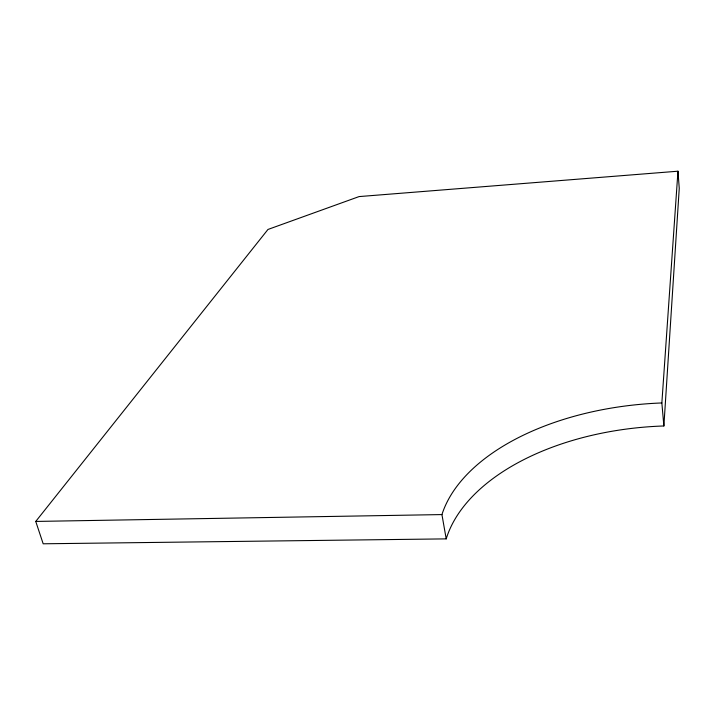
<?xml version="1.0" encoding="UTF-8"?>
<svg xmlns="http://www.w3.org/2000/svg" width="715" height="715" viewBox="0 0 715 715"><rect width="100%" height="100%" fill="white"/><g stroke="black" fill="none" stroke-linecap="round" stroke-linejoin="round"><path stroke-width="1.07" d="M663.877 425.97L679.25 188.331L677.963 171.207L359.1 196.58L267.964 229.461L35.75 521.432L43.177 543.793L446.205 538.878A222.097 129.058 -2.7 0 1 663.877 425.97L661.858 402.956L677.963 171.207M35.75 521.432L441.933 514.577A224.287 126.484 -3 0 1 661.858 402.956M441.933 514.577L446.205 538.878"/></g></svg>
